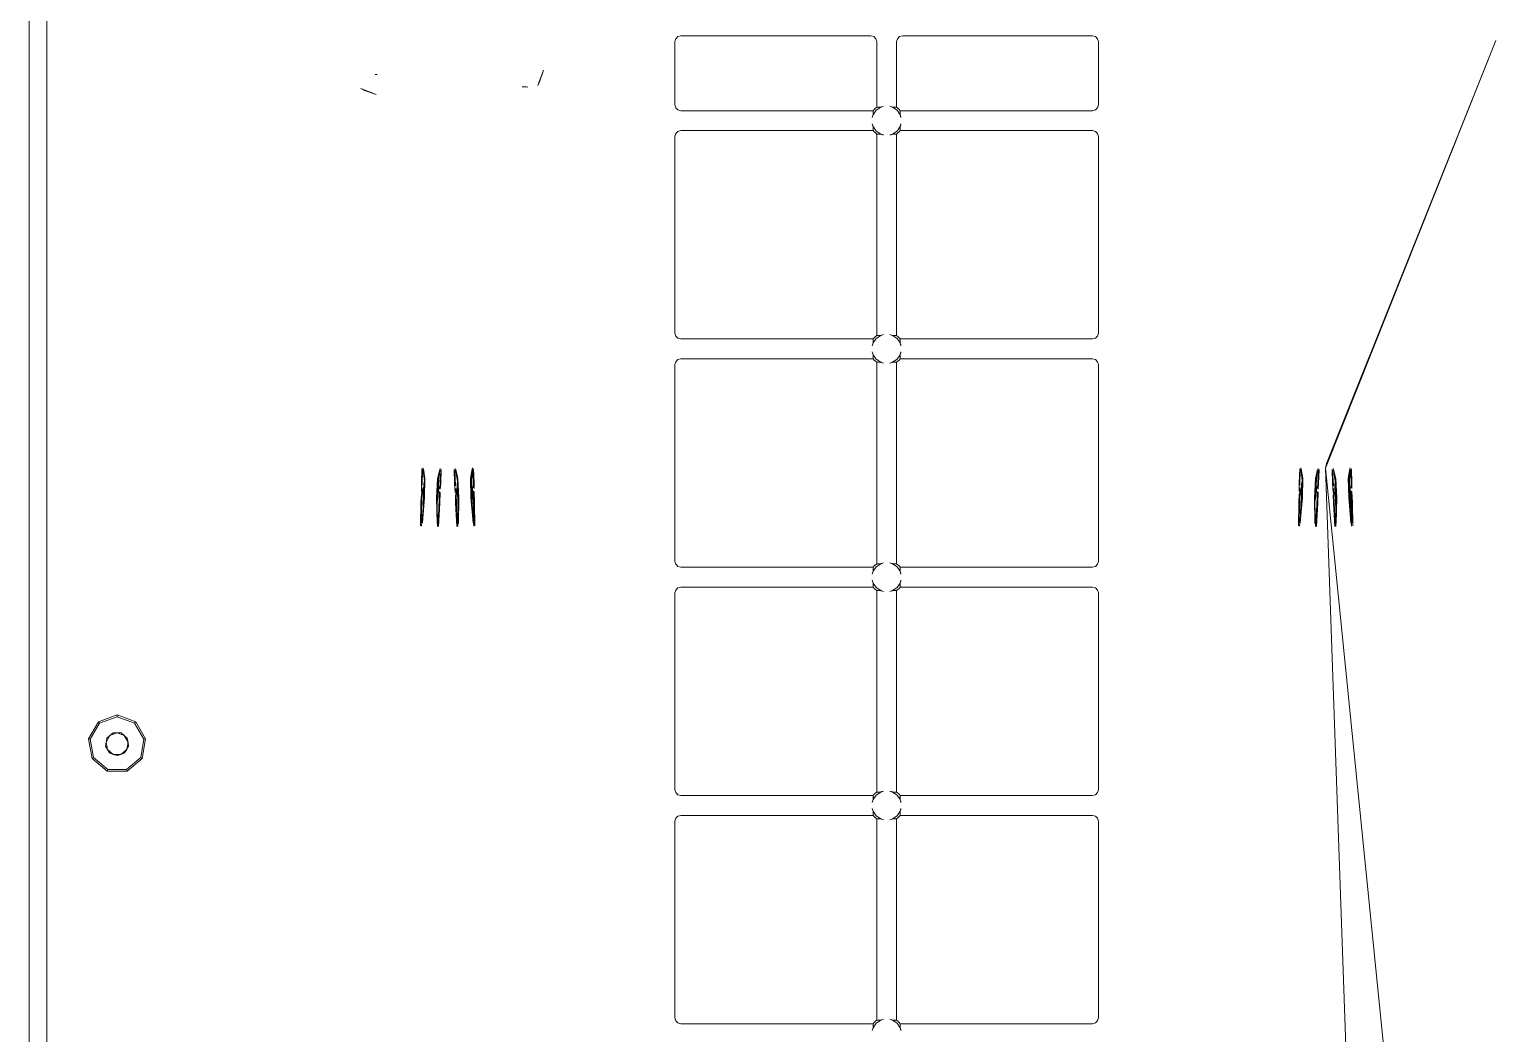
# Model space of a CAD drawing. Header units: millimetres. Extents: x 0 to 1729, y -270 to 583.
# Drawn here: x 0 to 250.6, y 213.5 to 385.1 of the extents above; entities that cross this region are included whole.
import ezdxf

# ---------------------------------------------------------------- set-up
doc = ezdxf.new("R2010")
doc.units = ezdxf.units.MM
doc.layers.add('OUTLINE', color=7, linetype='Continuous')

msp = doc.modelspace()

# ---------------------------------------------------------------- linework, layer by layer
at = {"layer": 'OUTLINE', "lineweight": 13}
for p, q in [((0, 6), (0, 422)), ((3, 6), (3, 422)), ((110.31, 383), (110.45, 383.5)), ((110.45, 383.5), (110.81, 383.86)), ((110.81, 383.86), (111.32, 384)), ((111.32, 384), (143.8, 384)), ((143.8, 384), (144.3, 383.86)), ((144.3, 383.86), (144.67, 383.5)), ((144.67, 383.5), (144.8, 383)), ((148.2, 383), (148.33, 383.5)), ((148.33, 383.5), (148.7, 383.86)), ((148.7, 383.86), (149.2, 384)), ((149.2, 384), (181.68, 384)), ((181.68, 384), (182.19, 383.86)), ((182.19, 383.86), (182.55, 383.5)), ((182.55, 383.5), (182.69, 383)), ((110.31, 372.19), (110.31, 383)), ((144.8, 371.79), (144.8, 383)), ((148.2, 371.79), (148.2, 383)), ((182.69, 372.19), (182.69, 383)), ((221.5, 310.15), (250.57, 383.18)), ((221.67, 310.94), (250.57, 383.18)), ((59.07, 377.38), (59.16, 377.4)), ((59.16, 377.4), (59.44, 377.4)), ((86.87, 375.51), (87.87, 378.15)), ((86.87, 375.51), (87.2, 376.12)), ((87.2, 376.12), (87.87, 378.15)), ((56.66, 374.98), (57.26, 374.65)), ((56.66, 374.98), (59.26, 373.98)), ((57.26, 374.65), (59.26, 373.98)), ((84.2, 375.26), (84.96, 375.26)), ((84.96, 375.26), (85.18, 375.22)), ((110.31, 372.19), (110.45, 371.7)), ((110.45, 371.7), (110.81, 371.33)), ((110.81, 371.33), (111.32, 371.2)), ((111.32, 371.2), (144.21, 371.2)), ((144.21, 371.2), (144.39, 371.41)), ((144.21, 370.51), (144.73, 371.27)), ((144.21, 370.52), (144.21, 371.2)), ((144.39, 371.41), (144.59, 371.61)), ((144.59, 371.61), (144.8, 371.79)), ((144.73, 371.27), (145.49, 371.79)), ((144.8, 371.79), (145.48, 371.79)), ((145.48, 371.79), (145.53, 371.81)), ((145.49, 371.79), (145.98, 371.95)), ((145.53, 371.81), (145.64, 371.85)), ((145.64, 371.85), (145.8, 371.9)), ((145.8, 371.9), (145.98, 371.95)), ((147.02, 371.95), (147.2, 371.9)), ((147.02, 371.95), (147.51, 371.79)), ((147.2, 371.9), (147.36, 371.85)), ((147.36, 371.85), (147.47, 371.81)), ((147.47, 371.81), (147.52, 371.79)), ((147.51, 371.79), (148.27, 371.27)), ((147.52, 371.79), (148.2, 371.79)), ((148.2, 371.79), (148.41, 371.61)), ((148.27, 371.27), (148.79, 370.51)), ((148.41, 371.61), (148.61, 371.41)), ((148.61, 371.41), (148.79, 371.2)), ((148.79, 371.2), (148.79, 370.52)), ((148.79, 371.2), (181.68, 371.2)), ((181.68, 371.2), (182.19, 371.33)), ((182.19, 371.33), (182.55, 371.7)), ((182.55, 371.7), (182.69, 372.19)), ((144.05, 370.02), (144.21, 370.51)), ((144.05, 370.02), (144.1, 370.2)), ((144.05, 368.98), (144.1, 368.8)), ((144.05, 368.98), (144.21, 368.49)), ((144.1, 370.2), (144.15, 370.36)), ((144.1, 368.8), (144.15, 368.64)), ((144.15, 370.36), (144.19, 370.47)), ((144.15, 368.64), (144.19, 368.53)), ((144.19, 370.47), (144.21, 370.52)), ((144.19, 368.53), (144.21, 368.48)), ((144.21, 368.49), (144.73, 367.73)), ((144.21, 368.48), (144.21, 367.8)), ((148.27, 367.73), (148.79, 368.49)), ((148.79, 370.52), (148.81, 370.47)), ((148.79, 370.51), (148.95, 370.02)), ((148.79, 368.49), (148.95, 368.98)), ((148.79, 368.48), (148.81, 368.53)), ((148.79, 367.8), (148.79, 368.48)), ((148.81, 370.47), (148.85, 370.36)), ((148.81, 368.53), (148.85, 368.64)), ((148.85, 370.36), (148.9, 370.2)), ((148.85, 368.64), (148.9, 368.8)), ((148.9, 370.2), (148.95, 370.02)), ((148.9, 368.8), (148.95, 368.98)), ((110.31, 366.81), (110.45, 367.3)), ((110.31, 333.19), (110.31, 366.81)), ((110.45, 367.3), (110.81, 367.67)), ((110.81, 367.67), (111.32, 367.8)), ((111.32, 367.8), (144.21, 367.8)), ((144.21, 367.8), (144.39, 367.59)), ((144.39, 367.59), (144.59, 367.39)), ((144.59, 367.39), (144.8, 367.21)), ((144.73, 367.73), (145.49, 367.21)), ((144.8, 332.79), (144.8, 367.21)), ((144.8, 367.21), (145.48, 367.21)), ((145.48, 367.21), (145.53, 367.19)), ((145.49, 367.21), (145.98, 367.05)), ((145.53, 367.19), (145.64, 367.15)), ((145.64, 367.15), (145.8, 367.1)), ((145.8, 367.1), (145.98, 367.05)), ((147.02, 367.05), (147.51, 367.21)), ((147.02, 367.05), (147.2, 367.1)), ((147.2, 367.1), (147.36, 367.15)), ((147.36, 367.15), (147.47, 367.19)), ((147.47, 367.19), (147.52, 367.21)), ((147.51, 367.21), (148.27, 367.73)), ((147.52, 367.21), (148.2, 367.21)), ((148.2, 367.21), (148.41, 367.39)), ((148.2, 332.79), (148.2, 367.21)), ((148.41, 367.39), (148.61, 367.59)), ((148.61, 367.59), (148.79, 367.8)), ((148.79, 367.8), (181.68, 367.8)), ((181.68, 367.8), (182.19, 367.67)), ((182.19, 367.67), (182.55, 367.3)), ((182.55, 367.3), (182.69, 366.81)), ((182.69, 333.19), (182.69, 366.81)), ((110.31, 333.19), (110.45, 332.7)), ((110.45, 332.7), (110.81, 332.33)), ((110.81, 332.33), (111.32, 332.2)), ((111.32, 332.2), (144.21, 332.2)), ((144.05, 331.02), (144.21, 331.51)), ((144.05, 331.02), (144.1, 331.2)), ((144.1, 331.2), (144.15, 331.36)), ((144.15, 331.36), (144.19, 331.47)), ((144.19, 331.47), (144.21, 331.52)), ((144.21, 332.2), (144.39, 332.41)), ((144.21, 331.51), (144.73, 332.27)), ((144.21, 331.52), (144.21, 332.2)), ((144.39, 332.41), (144.59, 332.61)), ((144.59, 332.61), (144.8, 332.79)), ((144.73, 332.27), (145.49, 332.79)), ((144.8, 332.79), (145.48, 332.79)), ((145.48, 332.79), (145.53, 332.81)), ((145.49, 332.79), (145.98, 332.95)), ((145.53, 332.81), (145.64, 332.85)), ((145.64, 332.85), (145.8, 332.9)), ((145.8, 332.9), (145.98, 332.95)), ((147.02, 332.95), (147.2, 332.9)), ((147.02, 332.95), (147.51, 332.79)), ((147.2, 332.9), (147.36, 332.85)), ((147.36, 332.85), (147.47, 332.81)), ((147.47, 332.81), (147.52, 332.79)), ((147.51, 332.79), (148.27, 332.27)), ((147.52, 332.79), (148.2, 332.79)), ((148.2, 332.79), (148.41, 332.61)), ((148.27, 332.27), (148.79, 331.51)), ((148.41, 332.61), (148.61, 332.41)), ((148.61, 332.41), (148.79, 332.2)), ((148.79, 332.2), (148.79, 331.52)), ((148.79, 332.2), (181.68, 332.2)), ((148.79, 331.52), (148.81, 331.47)), ((148.79, 331.51), (148.95, 331.02)), ((148.81, 331.47), (148.85, 331.36)), ((148.85, 331.36), (148.9, 331.2)), ((148.9, 331.2), (148.95, 331.02)), ((181.68, 332.2), (182.19, 332.33)), ((182.19, 332.33), (182.55, 332.7)), ((182.55, 332.7), (182.69, 333.19)), ((110.31, 327.81), (110.45, 328.3)), ((110.45, 328.3), (110.81, 328.67)), ((110.81, 328.67), (111.32, 328.8)), ((111.32, 328.8), (144.21, 328.8)), ((144.05, 329.98), (144.1, 329.8)), ((144.05, 329.98), (144.21, 329.49)), ((144.1, 329.8), (144.15, 329.64)), ((144.15, 329.64), (144.19, 329.53)), ((144.19, 329.53), (144.21, 329.48)), ((144.21, 329.49), (144.73, 328.73)), ((144.21, 329.48), (144.21, 328.8)), ((144.21, 328.8), (144.39, 328.59)), ((144.39, 328.59), (144.59, 328.39)), ((144.59, 328.39), (144.8, 328.21)), ((144.73, 328.73), (145.49, 328.21)), ((147.51, 328.21), (148.27, 328.73)), ((148.2, 328.21), (148.41, 328.39)), ((148.27, 328.73), (148.79, 329.49)), ((148.41, 328.39), (148.61, 328.59)), ((148.61, 328.59), (148.79, 328.8)), ((148.79, 329.49), (148.95, 329.98)), ((148.79, 329.48), (148.81, 329.53)), ((148.79, 328.8), (148.79, 329.48)), ((148.79, 328.8), (181.68, 328.8)), ((148.81, 329.53), (148.85, 329.64)), ((148.85, 329.64), (148.9, 329.8)), ((148.9, 329.8), (148.95, 329.98)), ((181.68, 328.8), (182.19, 328.67)), ((182.19, 328.67), (182.55, 328.3)), ((182.55, 328.3), (182.69, 327.81)), ((110.31, 294.19), (110.31, 327.81)), ((144.8, 293.79), (144.8, 328.21)), ((144.8, 328.21), (145.48, 328.21)), ((145.48, 328.21), (145.53, 328.19)), ((145.49, 328.21), (145.98, 328.05)), ((145.53, 328.19), (145.64, 328.15)), ((145.64, 328.15), (145.8, 328.1)), ((145.8, 328.1), (145.98, 328.05)), ((147.02, 328.05), (147.51, 328.21)), ((147.02, 328.05), (147.2, 328.1)), ((147.2, 328.1), (147.36, 328.15)), ((147.36, 328.15), (147.47, 328.19)), ((147.47, 328.19), (147.52, 328.21)), ((147.52, 328.21), (148.2, 328.21)), ((148.2, 293.79), (148.2, 328.21)), ((182.69, 294.19), (182.69, 327.81)), ((221.5, 310.15), (221.67, 310.94)), ((66.99, 307.63), (67.08, 310.01)), ((67, 306.16), (67.08, 310.01)), ((67.1, 308.03), (67.16, 309.82)), ((67.13, 307.2), (67.16, 309.82)), ((67.27, 310.18), (67.5, 307.97)), ((67.35, 310), (67.61, 308.42)), ((67.41, 307.4), (67.61, 308.42)), ((67.54, 305.1), (67.61, 308.42)), ((69.59, 305.03), (69.76, 308.35)), ((69.76, 308.35), (70.13, 309.9)), ((69.76, 308.35), (69.86, 306.83)), ((69.84, 307.88), (70.22, 310.07)), ((69.86, 306.83), (70.13, 309.9)), ((70.13, 306.63), (70.31, 309.71)), ((70.23, 306.51), (70.4, 309.89)), ((70.24, 307.92), (70.31, 309.71)), ((70.32, 307.51), (70.4, 309.89)), ((72.6, 309.89), (72.68, 307.51)), ((72.6, 309.89), (72.79, 306.04)), ((72.69, 309.71), (72.76, 307.92)), ((72.69, 309.71), (72.84, 307.1)), ((72.78, 310.07), (73.16, 307.88)), ((72.87, 309.9), (73.24, 308.35)), ((73.11, 307.31), (73.24, 308.35)), ((73.24, 308.35), (73.41, 305.03)), ((75.39, 308.42), (75.65, 310)), ((75.39, 308.42), (75.46, 305.1)), ((75.39, 308.42), (75.6, 306.92)), ((75.5, 307.97), (75.73, 310.18)), ((75.6, 306.92), (75.65, 310)), ((75.84, 309.82), (75.88, 306.74)), ((75.84, 309.82), (75.9, 308.03)), ((75.92, 310.01), (75.99, 306.63)), ((75.92, 310.01), (76.01, 307.63)), ((216.99, 307.63), (217.08, 310.01)), ((217, 306.16), (217.08, 310.01)), ((217.1, 308.03), (217.16, 309.82)), ((217.13, 307.2), (217.16, 309.82)), ((217.27, 310.18), (217.5, 307.97)), ((217.35, 310), (217.61, 308.42)), ((217.41, 307.4), (217.61, 308.42)), ((217.54, 305.1), (217.61, 308.42)), ((219.59, 305.03), (219.76, 308.35)), ((219.76, 308.35), (220.13, 309.9)), ((219.76, 308.35), (219.86, 306.83)), ((219.84, 307.88), (220.22, 310.07)), ((219.86, 306.83), (220.13, 309.9)), ((220.13, 306.63), (220.31, 309.71)), ((220.23, 306.51), (220.4, 309.89)), ((220.24, 307.92), (220.31, 309.71)), ((220.32, 307.51), (220.4, 309.89)), ((221.5, 310.15), (230.22, 59.91)), ((221.5, 310.15), (247.89, 47.73)), ((222.6, 309.89), (222.68, 307.51)), ((222.6, 309.89), (222.79, 306.04)), ((222.69, 309.71), (222.76, 307.92)), ((222.69, 309.71), (222.84, 307.1)), ((222.78, 310.07), (223.16, 307.88)), ((222.87, 309.9), (223.24, 308.35)), ((223.11, 307.31), (223.24, 308.35)), ((223.24, 308.35), (223.41, 305.03)), ((225.39, 308.42), (225.65, 310)), ((225.39, 308.42), (225.46, 305.1)), ((225.39, 308.42), (225.6, 306.92)), ((225.5, 307.97), (225.73, 310.18)), ((225.6, 306.92), (225.65, 310)), ((225.84, 309.82), (225.88, 306.74)), ((225.84, 309.82), (225.9, 308.03)), ((225.92, 310.01), (225.99, 306.63)), ((225.92, 310.01), (226.01, 307.63)), ((66.98, 300.76), (67.12, 306.74)), ((66.99, 307.63), (67, 306.16)), ((67.04, 304.87), (67.12, 306.74)), ((67.1, 308.03), (67.13, 307.2)), ((67.16, 300.77), (67.4, 306.92)), ((67.27, 305.8), (67.28, 306.3)), ((67.27, 305.8), (67.42, 304.42)), ((67.28, 306.3), (67.5, 307.97)), ((67.4, 306.92), (67.41, 307.4)), ((67.4, 306.92), (67.54, 305.1)), ((67.42, 304.42), (67.5, 307.97)), ((69.59, 305.03), (69.84, 306.32)), ((69.67, 304.34), (69.84, 307.88)), ((69.67, 304.34), (69.94, 306.21)), ((69.84, 307.88), (69.96, 306.69)), ((69.84, 306.32), (69.86, 306.83)), ((69.85, 300.66), (70.11, 306.13)), ((69.94, 306.21), (69.96, 306.69)), ((69.94, 300.15), (70.21, 306.04)), ((70.08, 304.76), (70.11, 306.13)), ((70.13, 306.63), (70.24, 307.92)), ((70.16, 304.14), (70.21, 306.04)), ((70.23, 306.51), (70.32, 307.51)), ((72.68, 307.51), (72.79, 306.04)), ((72.76, 307.92), (72.84, 307.1)), ((72.87, 306.63), (72.92, 304.76)), ((72.87, 306.63), (73.15, 300.66)), ((73.06, 306.21), (73.16, 307.88)), ((73.06, 306.21), (73.09, 305.7)), ((73.09, 305.7), (73.33, 304.34)), ((73.11, 307.31), (73.14, 306.83)), ((73.14, 306.83), (73.33, 300.68)), ((73.14, 306.83), (73.41, 305.03)), ((73.16, 307.88), (73.33, 304.34)), ((75.46, 305.1), (75.61, 306.4)), ((75.5, 307.97), (75.58, 304.42)), ((75.5, 307.97), (75.71, 306.79)), ((75.58, 304.42), (75.72, 306.3)), ((75.6, 306.92), (75.61, 306.4)), ((75.71, 306.79), (75.72, 306.3)), ((75.72, 306.3), (75.96, 300.24)), ((75.88, 306.74), (75.9, 308.03)), ((75.89, 306.24), (75.96, 304.87)), ((75.89, 306.24), (76.02, 300.76)), ((75.99, 306.63), (76.01, 307.63)), ((76, 306.16), (76.09, 304.26)), ((76, 306.16), (76.14, 300.26)), ((216.98, 300.76), (217.12, 306.74)), ((216.99, 307.63), (217, 306.16)), ((217.04, 304.87), (217.12, 306.74)), ((217.1, 308.03), (217.13, 307.2)), ((217.16, 300.77), (217.4, 306.92)), ((217.27, 305.8), (217.28, 306.3)), ((217.27, 305.8), (217.42, 304.42)), ((217.28, 306.3), (217.5, 307.97)), ((217.4, 306.92), (217.41, 307.4)), ((217.4, 306.92), (217.54, 305.1)), ((217.42, 304.42), (217.5, 307.97)), ((219.59, 305.03), (219.84, 306.32)), ((219.67, 304.34), (219.84, 307.88)), ((219.67, 304.34), (219.94, 306.21)), ((219.84, 307.88), (219.96, 306.69)), ((219.84, 306.32), (219.86, 306.83)), ((219.85, 300.66), (220.11, 306.13)), ((219.94, 306.21), (219.96, 306.69)), ((219.94, 300.15), (220.21, 306.04)), ((220.08, 304.76), (220.11, 306.13)), ((220.13, 306.63), (220.24, 307.92)), ((220.16, 304.14), (220.21, 306.04)), ((220.23, 306.51), (220.32, 307.51)), ((222.68, 307.51), (222.79, 306.04)), ((222.76, 307.92), (222.84, 307.1)), ((222.87, 306.63), (222.92, 304.76)), ((222.87, 306.63), (223.15, 300.66)), ((223.06, 306.21), (223.16, 307.88)), ((223.06, 306.21), (223.09, 305.7)), ((223.09, 305.7), (223.33, 304.34)), ((223.11, 307.31), (223.14, 306.83)), ((223.14, 306.83), (223.33, 300.68)), ((223.14, 306.83), (223.41, 305.03)), ((223.16, 307.88), (223.33, 304.34)), ((225.46, 305.1), (225.61, 306.4)), ((225.5, 307.97), (225.58, 304.42)), ((225.5, 307.97), (225.71, 306.79)), ((225.58, 304.42), (225.72, 306.3)), ((225.6, 306.92), (225.61, 306.4)), ((225.71, 306.79), (225.72, 306.3)), ((225.72, 306.3), (225.96, 300.24)), ((225.88, 306.74), (225.9, 308.03)), ((225.89, 306.24), (225.96, 304.87)), ((225.89, 306.24), (226.02, 300.76)), ((225.99, 306.63), (226.01, 307.63)), ((226, 306.16), (226.09, 304.26)), ((226, 306.16), (226.14, 300.26)), ((66.86, 300.26), (66.99, 305.67)), ((66.86, 300.26), (66.91, 304.26)), ((66.91, 304.26), (66.99, 305.67)), ((66.98, 300.76), (67.04, 304.87)), ((67.04, 300.24), (67.42, 304.42)), ((67.16, 300.77), (67.54, 305.1)), ((69.59, 305.03), (69.67, 300.68)), ((69.67, 304.34), (69.76, 300.14)), ((69.85, 300.66), (70.08, 304.76)), ((69.94, 300.15), (70.16, 304.14)), ((72.81, 305.55), (72.84, 304.14)), ((72.81, 305.55), (73.06, 300.15)), ((72.84, 304.14), (73.06, 300.15)), ((72.92, 304.76), (73.15, 300.66)), ((73.24, 300.14), (73.33, 304.34)), ((73.33, 300.68), (73.41, 305.03)), ((75.46, 305.1), (75.84, 300.77)), ((75.58, 304.42), (75.96, 300.24)), ((75.96, 304.87), (76.02, 300.76)), ((76.09, 304.26), (76.14, 300.26)), ((216.86, 300.26), (216.99, 305.67)), ((216.86, 300.26), (216.91, 304.26)), ((216.91, 304.26), (216.99, 305.67)), ((216.98, 300.76), (217.04, 304.87)), ((217.04, 300.24), (217.42, 304.42)), ((217.16, 300.77), (217.54, 305.1)), ((219.59, 305.03), (219.67, 300.68)), ((219.67, 304.34), (219.76, 300.14)), ((219.85, 300.66), (220.08, 304.76)), ((219.94, 300.15), (220.16, 304.14)), ((222.81, 305.55), (222.84, 304.14)), ((222.81, 305.55), (223.06, 300.15)), ((222.84, 304.14), (223.06, 300.15)), ((222.92, 304.76), (223.15, 300.66)), ((223.24, 300.14), (223.33, 304.34)), ((223.33, 300.68), (223.41, 305.03)), ((225.46, 305.1), (225.84, 300.77)), ((225.58, 304.42), (225.96, 300.24)), ((225.96, 304.87), (226.02, 300.76)), ((226.09, 304.26), (226.14, 300.26)), ((110.31, 294.19), (110.45, 293.7)), ((110.45, 293.7), (110.81, 293.33)), ((110.81, 293.33), (111.32, 293.2)), ((111.32, 293.2), (144.21, 293.2)), ((144.21, 293.2), (144.39, 293.41)), ((144.21, 292.51), (144.73, 293.27)), ((144.21, 292.52), (144.21, 293.2)), ((144.39, 293.41), (144.59, 293.61)), ((144.59, 293.61), (144.8, 293.79)), ((144.73, 293.27), (145.49, 293.79)), ((144.8, 293.79), (145.48, 293.79)), ((145.48, 293.79), (145.53, 293.81)), ((145.49, 293.79), (145.98, 293.95)), ((145.53, 293.81), (145.64, 293.85)), ((145.64, 293.85), (145.8, 293.9)), ((145.8, 293.9), (145.98, 293.95)), ((147.02, 293.95), (147.2, 293.9)), ((147.02, 293.95), (147.51, 293.79)), ((147.2, 293.9), (147.36, 293.85)), ((147.36, 293.85), (147.47, 293.81)), ((147.47, 293.81), (147.52, 293.79)), ((147.51, 293.79), (148.27, 293.27)), ((147.52, 293.79), (148.2, 293.79)), ((148.2, 293.79), (148.41, 293.61)), ((148.27, 293.27), (148.79, 292.51)), ((148.41, 293.61), (148.61, 293.41)), ((148.61, 293.41), (148.79, 293.2)), ((148.79, 293.2), (148.79, 292.52)), ((148.79, 293.2), (181.68, 293.2)), ((181.68, 293.2), (182.19, 293.33)), ((182.19, 293.33), (182.55, 293.7)), ((182.55, 293.7), (182.69, 294.19)), ((144.05, 292.02), (144.21, 292.51)), ((144.05, 292.02), (144.1, 292.2)), ((144.05, 290.98), (144.1, 290.8)), ((144.05, 290.98), (144.21, 290.49)), ((144.1, 292.2), (144.15, 292.36)), ((144.1, 290.8), (144.15, 290.64)), ((144.15, 292.36), (144.19, 292.47)), ((144.19, 292.47), (144.21, 292.52)), ((148.79, 292.52), (148.81, 292.47)), ((148.79, 292.51), (148.95, 292.02)), ((148.79, 290.49), (148.95, 290.98)), ((148.81, 292.47), (148.85, 292.36)), ((148.85, 292.36), (148.9, 292.2)), ((148.85, 290.64), (148.9, 290.8)), ((148.9, 292.2), (148.95, 292.02)), ((148.9, 290.8), (148.95, 290.98)), ((110.31, 288.81), (110.45, 289.3)), ((110.31, 255.19), (110.31, 288.81)), ((110.45, 289.3), (110.81, 289.67)), ((110.81, 289.67), (111.32, 289.8)), ((111.32, 289.8), (144.21, 289.8)), ((144.15, 290.64), (144.19, 290.53)), ((144.19, 290.53), (144.21, 290.48)), ((144.21, 290.49), (144.73, 289.73)), ((144.21, 290.48), (144.21, 289.8)), ((144.21, 289.8), (144.39, 289.59)), ((144.39, 289.59), (144.59, 289.39)), ((144.59, 289.39), (144.8, 289.21)), ((144.73, 289.73), (145.49, 289.21)), ((144.8, 254.79), (144.8, 289.21)), ((144.8, 289.21), (145.48, 289.21)), ((145.48, 289.21), (145.53, 289.19)), ((145.49, 289.21), (145.98, 289.05)), ((145.53, 289.19), (145.64, 289.15)), ((145.64, 289.15), (145.8, 289.1)), ((145.8, 289.1), (145.98, 289.05)), ((147.02, 289.05), (147.51, 289.21)), ((147.02, 289.05), (147.2, 289.1)), ((147.2, 289.1), (147.36, 289.15)), ((147.36, 289.15), (147.47, 289.19)), ((147.47, 289.19), (147.52, 289.21)), ((147.51, 289.21), (148.27, 289.73)), ((147.52, 289.21), (148.2, 289.21)), ((148.2, 289.21), (148.41, 289.39)), ((148.2, 254.79), (148.2, 289.21)), ((148.27, 289.73), (148.79, 290.49)), ((148.41, 289.39), (148.61, 289.59)), ((148.61, 289.59), (148.79, 289.8)), ((148.79, 290.48), (148.81, 290.53)), ((148.79, 289.8), (148.79, 290.48)), ((148.79, 289.8), (181.68, 289.8)), ((148.81, 290.53), (148.85, 290.64)), ((181.68, 289.8), (182.19, 289.67)), ((182.19, 289.67), (182.55, 289.3)), ((182.55, 289.3), (182.69, 288.81)), ((182.69, 255.19), (182.69, 288.81)), ((10.12, 263.86), (11.81, 266.8)), ((10.42, 263.81), (12.01, 266.56)), ((11.81, 266.8), (15, 267.96)), ((11.81, 266.8), (12.01, 266.56)), ((12.01, 266.56), (15, 267.65)), ((15, 267.96), (15, 267.65)), ((15, 267.96), (18.19, 266.8)), ((15, 267.65), (17.99, 266.56)), ((17.99, 266.56), (18.19, 266.8)), ((17.99, 266.56), (19.58, 263.81)), ((18.19, 266.8), (19.88, 263.86)), ((10.12, 263.86), (10.42, 263.81)), ((10.12, 263.86), (10.71, 260.52)), ((10.42, 263.81), (10.97, 260.67)), ((13.03, 262.65), (13.27, 264)), ((13.03, 262.65), (13.13, 263.33)), ((13.13, 263.33), (13.78, 264.45)), ((13.13, 263.33), (13.27, 264)), ((13.13, 263.33), (13.36, 262.05)), ((13.27, 264), (14.32, 264.88)), ((13.27, 264), (13.78, 264.45)), ((13.78, 264.45), (15, 264.9)), ((13.78, 264.45), (14.32, 264.88)), ((14.32, 264.88), (15, 264.9)), ((14.32, 264.88), (15.68, 264.88)), ((15, 264.9), (15.68, 264.88)), ((15, 264.9), (16.22, 264.45)), ((15.68, 264.88), (16.22, 264.45)), ((15.68, 264.88), (16.73, 264)), ((16.22, 264.45), (16.73, 264)), ((16.22, 264.45), (16.87, 263.33)), ((16.64, 262.05), (16.87, 263.33)), ((16.73, 264), (16.87, 263.33)), ((16.73, 264), (16.97, 262.65)), ((16.87, 263.33), (16.97, 262.65)), ((19.03, 260.67), (19.58, 263.81)), ((19.29, 260.52), (19.88, 263.86)), ((19.58, 263.81), (19.88, 263.86)), ((10.71, 260.52), (10.97, 260.67)), ((10.97, 260.67), (13.41, 258.63)), ((13.03, 262.65), (13.36, 262.05)), ((13.03, 262.65), (13.71, 261.47)), ((13.36, 262.05), (13.71, 261.47)), ((13.36, 262.05), (14.35, 261.22)), ((13.71, 261.47), (14.35, 261.22)), ((13.71, 261.47), (15, 261)), ((14.35, 261.22), (15, 261)), ((14.35, 261.22), (15.65, 261.22)), ((15, 261), (16.29, 261.47)), ((15, 261), (15.65, 261.22)), ((15.65, 261.22), (16.64, 262.05)), ((15.65, 261.22), (16.29, 261.47)), ((16.29, 261.47), (16.97, 262.65)), ((16.29, 261.47), (16.64, 262.05)), ((16.59, 258.63), (19.03, 260.67)), ((16.64, 262.05), (16.97, 262.65)), ((19.03, 260.67), (19.29, 260.52)), ((10.71, 260.52), (13.3, 258.34)), ((13.3, 258.34), (13.41, 258.63)), ((13.3, 258.34), (16.7, 258.34)), ((13.41, 258.63), (16.59, 258.63)), ((16.59, 258.63), (16.7, 258.34)), ((16.7, 258.34), (19.29, 260.52)), ((110.31, 255.19), (110.45, 254.7)), ((110.45, 254.7), (110.81, 254.33)), ((110.81, 254.33), (111.32, 254.2)), ((111.32, 254.2), (144.21, 254.2)), ((144.05, 253.02), (144.21, 253.51)), ((144.05, 253.02), (144.1, 253.2)), ((144.1, 253.2), (144.15, 253.36)), ((144.15, 253.36), (144.19, 253.47)), ((144.19, 253.47), (144.21, 253.52)), ((144.21, 254.2), (144.39, 254.41)), ((144.21, 253.51), (144.73, 254.27)), ((144.21, 253.52), (144.21, 254.2)), ((144.39, 254.41), (144.59, 254.61)), ((144.59, 254.61), (144.8, 254.79)), ((144.73, 254.27), (145.49, 254.79)), ((144.8, 254.79), (145.48, 254.79)), ((145.48, 254.79), (145.53, 254.81)), ((145.49, 254.79), (145.98, 254.95)), ((145.53, 254.81), (145.64, 254.85)), ((145.64, 254.85), (145.8, 254.9)), ((145.8, 254.9), (145.98, 254.95)), ((147.02, 254.95), (147.2, 254.9)), ((147.02, 254.95), (147.51, 254.79)), ((147.2, 254.9), (147.36, 254.85)), ((147.36, 254.85), (147.47, 254.81)), ((147.47, 254.81), (147.52, 254.79)), ((147.51, 254.79), (148.27, 254.27)), ((147.52, 254.79), (148.2, 254.79)), ((148.2, 254.79), (148.41, 254.61)), ((148.27, 254.27), (148.79, 253.51)), ((148.41, 254.61), (148.61, 254.41)), ((148.61, 254.41), (148.79, 254.2)), ((148.79, 254.2), (148.79, 253.52)), ((148.79, 254.2), (181.68, 254.2)), ((148.79, 253.52), (148.81, 253.47)), ((148.79, 253.51), (148.95, 253.02)), ((148.81, 253.47), (148.85, 253.36)), ((148.85, 253.36), (148.9, 253.2)), ((148.9, 253.2), (148.95, 253.02)), ((181.68, 254.2), (182.19, 254.33)), ((182.19, 254.33), (182.55, 254.7)), ((182.55, 254.7), (182.69, 255.19)), ((110.45, 250.3), (110.81, 250.67)), ((110.81, 250.67), (111.32, 250.8)), ((111.32, 250.8), (144.21, 250.8)), ((144.05, 251.98), (144.1, 251.8)), ((144.05, 251.98), (144.21, 251.49)), ((144.1, 251.8), (144.15, 251.64)), ((144.15, 251.64), (144.19, 251.53)), ((144.19, 251.53), (144.21, 251.48)), ((144.21, 251.49), (144.73, 250.73)), ((144.21, 251.48), (144.21, 250.8)), ((144.21, 250.8), (144.39, 250.59)), ((144.39, 250.59), (144.59, 250.39)), ((144.73, 250.73), (145.49, 250.21)), ((147.51, 250.21), (148.27, 250.73)), ((148.27, 250.73), (148.79, 251.49)), ((148.41, 250.39), (148.61, 250.59)), ((148.61, 250.59), (148.79, 250.8)), ((148.79, 251.49), (148.95, 251.98)), ((148.79, 251.48), (148.81, 251.53)), ((148.79, 250.8), (148.79, 251.48)), ((148.79, 250.8), (181.68, 250.8)), ((148.81, 251.53), (148.85, 251.64)), ((148.85, 251.64), (148.9, 251.8)), ((148.9, 251.8), (148.95, 251.98)), ((181.68, 250.8), (182.19, 250.67)), ((182.19, 250.67), (182.55, 250.3)), ((110.31, 249.81), (110.45, 250.3)), ((110.31, 216.19), (110.31, 249.81)), ((144.59, 250.39), (144.8, 250.21)), ((144.8, 215.79), (144.8, 250.21)), ((144.8, 250.21), (145.48, 250.21)), ((145.48, 250.21), (145.53, 250.19)), ((145.49, 250.21), (145.98, 250.05)), ((145.53, 250.19), (145.64, 250.15)), ((145.64, 250.15), (145.8, 250.1)), ((145.8, 250.1), (145.98, 250.05)), ((147.02, 250.05), (147.51, 250.21)), ((147.02, 250.05), (147.2, 250.1)), ((147.2, 250.1), (147.36, 250.15)), ((147.36, 250.15), (147.47, 250.19)), ((147.47, 250.19), (147.52, 250.21)), ((147.52, 250.21), (148.2, 250.21)), ((148.2, 250.21), (148.41, 250.39)), ((148.2, 215.79), (148.2, 250.21)), ((182.55, 250.3), (182.69, 249.81)), ((182.69, 216.19), (182.69, 249.81)), ((110.31, 216.19), (110.45, 215.7)), ((110.45, 215.7), (110.81, 215.33)), ((144.39, 215.41), (144.59, 215.61)), ((144.59, 215.61), (144.8, 215.79)), ((144.73, 215.27), (145.49, 215.79)), ((144.8, 215.79), (145.48, 215.79)), ((145.48, 215.79), (145.53, 215.81)), ((145.49, 215.79), (145.98, 215.95)), ((145.53, 215.81), (145.64, 215.85)), ((145.64, 215.85), (145.8, 215.9)), ((145.8, 215.9), (145.98, 215.95)), ((147.02, 215.95), (147.2, 215.9)), ((147.02, 215.95), (147.51, 215.79)), ((147.2, 215.9), (147.36, 215.85)), ((147.36, 215.85), (147.47, 215.81)), ((147.47, 215.81), (147.52, 215.79)), ((147.51, 215.79), (148.27, 215.27)), ((147.52, 215.79), (148.2, 215.79)), ((148.2, 215.79), (148.41, 215.61)), ((148.41, 215.61), (148.61, 215.41)), ((182.19, 215.33), (182.55, 215.7)), ((182.55, 215.7), (182.69, 216.19)), ((110.81, 215.33), (111.32, 215.2)), ((111.32, 215.2), (144.21, 215.2)), ((144.05, 214.02), (144.21, 214.51)), ((144.05, 214.02), (144.1, 214.2)), ((144.1, 214.2), (144.15, 214.36)), ((144.15, 214.36), (144.19, 214.47)), ((144.19, 214.47), (144.21, 214.52)), ((144.21, 215.2), (144.39, 215.41)), ((144.21, 214.51), (144.73, 215.27)), ((144.21, 214.52), (144.21, 215.2)), ((148.27, 215.27), (148.79, 214.51)), ((148.61, 215.41), (148.79, 215.2)), ((148.79, 215.2), (148.79, 214.52)), ((148.79, 215.2), (181.68, 215.2)), ((148.79, 214.52), (148.81, 214.47)), ((148.79, 214.51), (148.95, 214.02)), ((148.81, 214.47), (148.85, 214.36)), ((148.85, 214.36), (148.9, 214.2)), ((148.9, 214.2), (148.95, 214.02)), ((181.68, 215.2), (182.19, 215.33))]:
    msp.add_line(p, q, dxfattribs=at)

doc.saveas('drawing.dxf')
